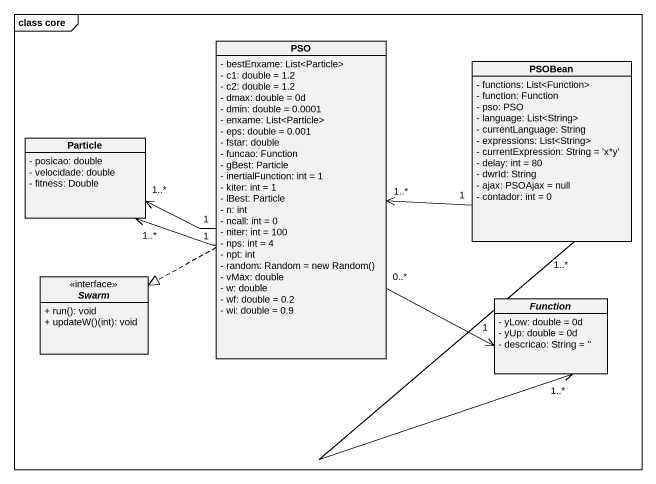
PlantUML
@startuml
mainframe class core
hide circle
hide empty members
skinparam classAttributeIconSize 0
class PSO {
  - bestEnxame: List<Particle>
  - c1: double = 1.2
  - c2: double = 1.2
  - dmax: double = 0d
  - dmin: double = 0.0001
  - enxame: List<Particle>
  - eps: double = 0.001
  - fstar: double
  - funcao: Function
  - gBest: Particle
  - inertialFunction: int = 1
  - kiter: int = 1
  - lBest: Particle
  - n: int
  - ncall: int = 0
  - niter: int = 100
  - nps: int = 4
  - npt: int
  {field} - random: Random = new Random()
  - vMax: double
  - w: double
  - wf: double = 0.2
  - wi: double = 0.9
}
class PSOBean {
  - functions: List<Function>
  - function: Function
  - pso: PSO
  - language: List<String>
  - currentLanguage: String
  - expressions: List<String>
  - currentExpression: String = 'x*y'
  - delay: int = 80
  - dwrId: String
  - ajax: PSOAjax = null
  - contador: int = 0
}
class Particle {
  - posicao: double
  - velocidade: double
  - fitness: Double
}
interface Swarm <<interface>> {
  + run(): void
  + updateW()(int): void
}
abstract class Function {
  - yLow: double = 0d
  - yUp: double = 0d
  - descricao: String = ''
}
PSO "1" -left-> "1..*" Particle
PSO "1" -left-> "1..*" Particle
PSO .left.|> Swarm
PSO "0..*" -right-> "1" Function
PSOBean "1" -left-> "1..*" PSO
PSOBean "1..*" --> "1..*" Function
@enduml
